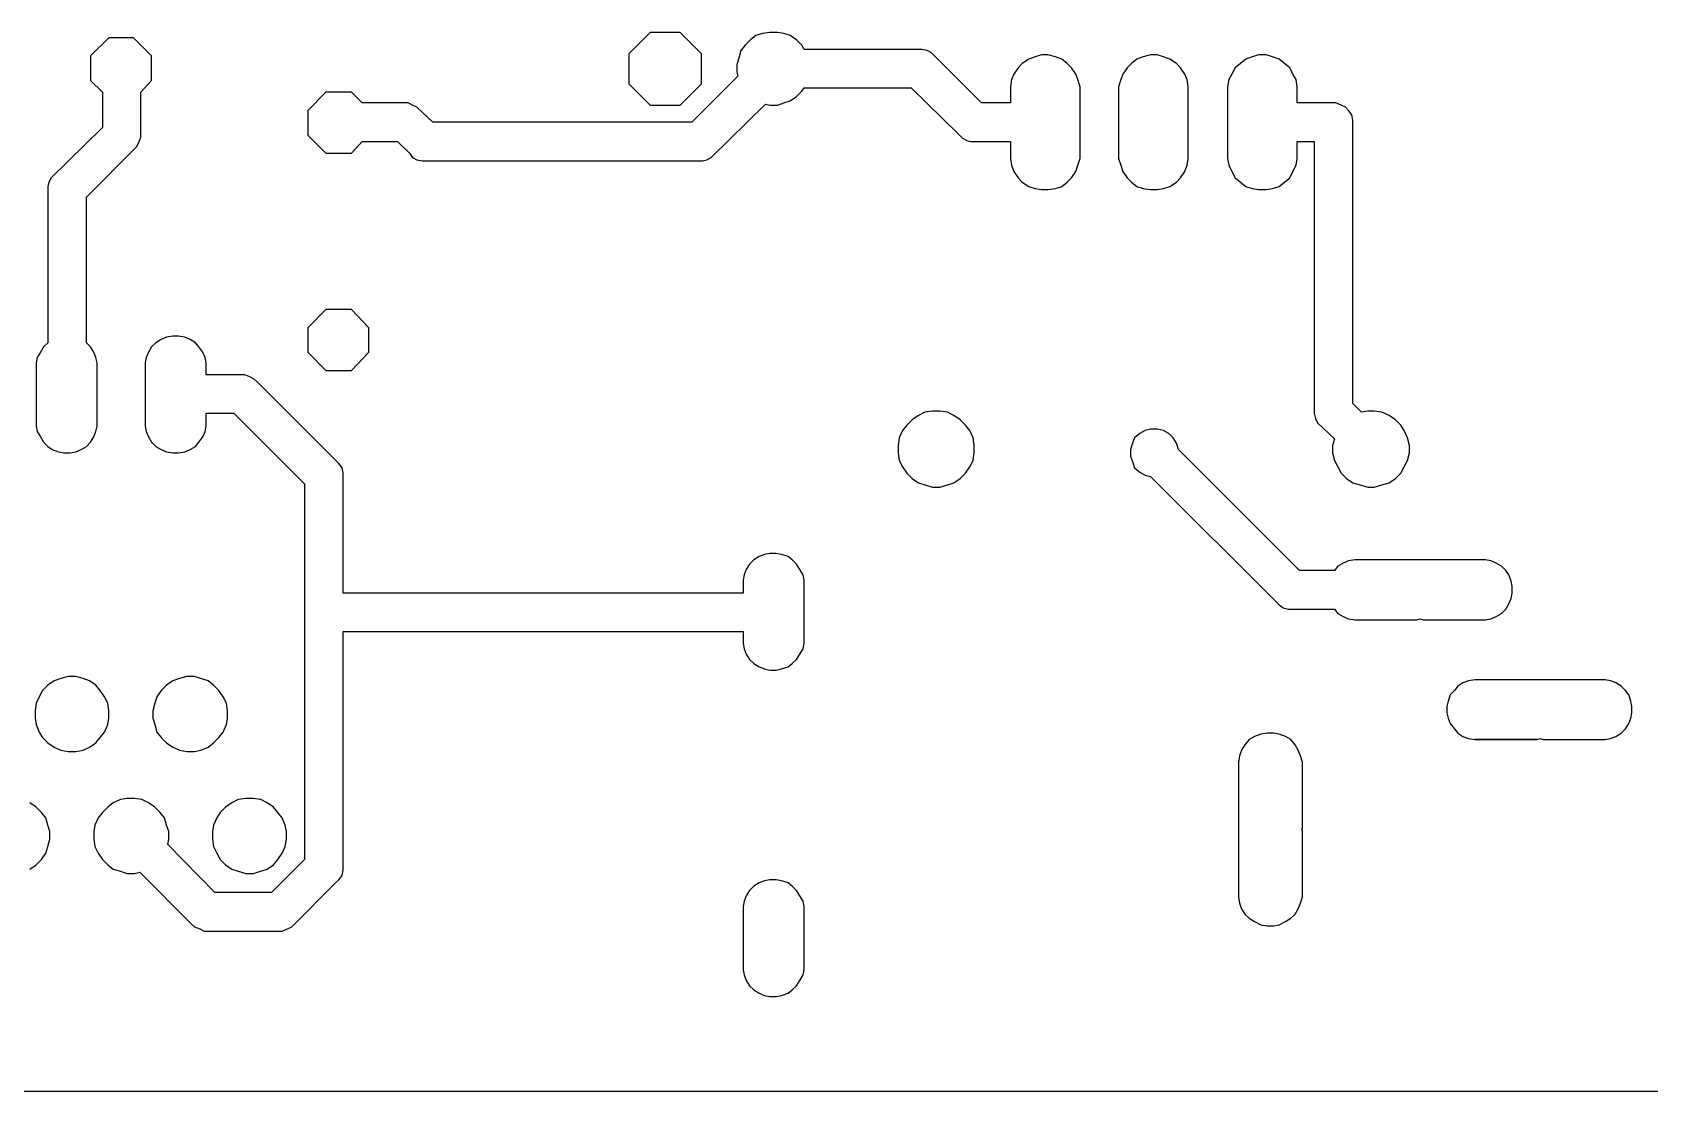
# Model space of a CAD drawing. Header units: inches. Extents: x 0 to 245, y 0 to 54.
# Drawn here: x 185.95 to 223.96, y 0.41 to 25.3 of the extents above; entities that cross this region are included whole.
import ezdxf

# ---------------------------------------------------------------- set-up
doc = ezdxf.new("R2010")
doc.units = ezdxf.units.IN
doc.header["$MEASUREMENT"] = 0
doc.layers.add('OBRYS', color=7, linetype='Continuous')
doc.layers.add('SCIEZKI', color=3, linetype='Continuous')

msp = doc.modelspace()

# ---------------------------------------------------------------- linework, layer by layer
at = {"layer": 'OBRYS'}
msp.add_line((244.435, 0.408), (129.067, 0.408), dxfattribs=at)
msp.add_line((244.435, 0.408), (129.067, 0.408), dxfattribs=at)
at = {"layer": 'SCIEZKI'}
for p, q in [((187.744, 25.171), (187.317, 24.744)), ((188.322, 25.171), (187.744, 25.171)), ((188.75, 24.744), (188.322, 25.171)), ((200.465, 25.297), (199.962, 24.794)), ((201.169, 25.297), (200.465, 25.297)), ((201.672, 24.794), (201.169, 25.297)), ((202.828, 25.121), (202.702, 24.995)), ((202.954, 25.222), (202.828, 25.121)), ((203.105, 25.272), (202.954, 25.222)), ((203.281, 25.297), (203.105, 25.272)), ((203.456, 25.297), (203.281, 25.297)), ((203.607, 25.272), (203.456, 25.297)), ((203.758, 25.222), (203.607, 25.272)), ((203.909, 25.121), (203.758, 25.222)), ((204.035, 24.995), (203.909, 25.121)), ((187.317, 24.744), (187.317, 24.744)), ((187.317, 24.744), (187.317, 24.166)), ((188.75, 24.166), (188.75, 24.744)), ((199.962, 24.794), (199.962, 24.794)), ((199.962, 24.794), (199.962, 24.09)), ((201.672, 24.09), (201.672, 24.794)), ((202.602, 24.87), (202.551, 24.694)), ((202.702, 24.995), (202.602, 24.87)), ((204.085, 24.895), (204.035, 24.995)), ((206.85, 24.895), (204.085, 24.895)), ((206.976, 24.87), (206.85, 24.895)), ((207.077, 24.819), (206.976, 24.87)), ((208.258, 23.638), (207.077, 24.819)), ((209.515, 24.719), (209.364, 24.668)), ((209.666, 24.769), (209.515, 24.719)), ((209.817, 24.769), (209.666, 24.769)), ((209.993, 24.719), (209.817, 24.769)), ((210.144, 24.668), (209.993, 24.719)), ((212.054, 24.719), (211.904, 24.668)), ((212.23, 24.769), (212.054, 24.719)), ((212.381, 24.769), (212.23, 24.769)), ((212.532, 24.719), (212.381, 24.769)), ((212.683, 24.668), (212.532, 24.719)), ((214.619, 24.719), (214.468, 24.668)), ((214.769, 24.769), (214.619, 24.719)), ((214.945, 24.769), (214.769, 24.769)), ((215.096, 24.719), (214.945, 24.769)), ((215.247, 24.668), (215.096, 24.719)), ((202.551, 24.694), (202.501, 24.543)), ((202.501, 24.543), (202.501, 24.367)), ((202.501, 24.367), (202.526, 24.266)), ((209.113, 24.467), (209.012, 24.316)), ((209.214, 24.568), (209.113, 24.467)), ((209.364, 24.668), (209.214, 24.568)), ((210.269, 24.568), (210.144, 24.668)), ((210.37, 24.467), (210.269, 24.568)), ((210.471, 24.316), (210.37, 24.467)), ((211.677, 24.467), (211.577, 24.316)), ((211.778, 24.568), (211.677, 24.467)), ((211.904, 24.668), (211.778, 24.568)), ((212.834, 24.568), (212.683, 24.668)), ((212.934, 24.467), (212.834, 24.568)), ((213.035, 24.316), (212.934, 24.467)), ((214.216, 24.467), (214.141, 24.316)), ((214.342, 24.568), (214.216, 24.467)), ((214.468, 24.668), (214.342, 24.568)), ((215.373, 24.568), (215.247, 24.668)), ((215.499, 24.467), (215.373, 24.568)), ((215.574, 24.316), (215.499, 24.467)), ((187.317, 24.166), (187.593, 23.889)), ((188.498, 23.889), (188.75, 24.166)), ((199.962, 24.09), (200.465, 23.587)), ((201.169, 23.587), (201.672, 24.09)), ((202.526, 24.266), (201.445, 23.185)), ((204.035, 23.914), (204.085, 23.99)), ((204.085, 23.99), (206.599, 23.99)), ((206.599, 23.99), (207.705, 22.909)), ((208.962, 24.191), (208.937, 24.015)), ((208.937, 24.015), (208.937, 23.638)), ((209.012, 24.316), (208.962, 24.191)), ((210.521, 24.191), (210.471, 24.316)), ((210.571, 24.015), (210.521, 24.191)), ((210.571, 22.33), (210.571, 24.015)), ((211.526, 24.191), (211.476, 24.015)), ((211.476, 24.015), (211.476, 24.015)), ((211.476, 24.015), (211.476, 22.33)), ((211.577, 24.316), (211.526, 24.191)), ((213.085, 24.191), (213.035, 24.316)), ((213.11, 24.015), (213.085, 24.191)), ((213.11, 22.33), (213.11, 24.015)), ((214.066, 24.191), (214.04, 24.015)), ((214.04, 24.015), (214.04, 22.33)), ((214.141, 24.316), (214.066, 24.191)), ((215.649, 24.191), (215.574, 24.316)), ((215.675, 24.015), (215.649, 24.191)), ((215.675, 23.638), (215.675, 24.015)), ((187.593, 23.889), (187.593, 23.059)), ((188.498, 22.833), (188.498, 23.889)), ((192.847, 23.889), (192.42, 23.462)), ((193.451, 23.889), (192.847, 23.889)), ((193.702, 23.638), (193.451, 23.889)), ((194.783, 23.638), (193.702, 23.638)), ((194.884, 23.587), (194.783, 23.638)), ((194.984, 23.537), (194.884, 23.587)), ((200.465, 23.587), (201.169, 23.587)), ((201.898, 22.356), (203.18, 23.613)), ((203.18, 23.613), (203.281, 23.587)), ((203.281, 23.587), (203.456, 23.587)), ((203.456, 23.587), (203.607, 23.638)), ((203.607, 23.638), (203.758, 23.688)), ((203.758, 23.688), (203.909, 23.789)), ((203.909, 23.789), (204.035, 23.914)), ((208.937, 23.638), (208.258, 23.638)), ((216.58, 23.638), (215.675, 23.638)), ((216.705, 23.587), (216.58, 23.638)), ((216.806, 23.537), (216.705, 23.587)), ((192.42, 23.462), (192.42, 23.462)), ((192.42, 23.462), (192.42, 22.884)), ((195.361, 23.185), (194.984, 23.537)), ((216.881, 23.462), (216.806, 23.537)), ((216.957, 23.361), (216.881, 23.462)), ((216.982, 23.235), (216.957, 23.361)), ((216.982, 16.573), (216.982, 23.235)), ((187.593, 23.059), (186.386, 21.878)), ((188.448, 22.708), (188.498, 22.833)), ((192.42, 22.884), (192.847, 22.456)), ((201.445, 23.185), (195.361, 23.185)), ((207.705, 22.909), (207.806, 22.808)), ((207.806, 22.808), (207.906, 22.758)), ((187.216, 21.425), (188.398, 22.607)), ((188.398, 22.607), (188.448, 22.708)), ((192.847, 22.456), (193.451, 22.456)), ((193.451, 22.456), (193.702, 22.733)), ((193.702, 22.733), (194.532, 22.733)), ((194.532, 22.733), (194.808, 22.456)), ((194.808, 22.456), (194.884, 22.356)), ((207.906, 22.758), (208.007, 22.733)), ((208.007, 22.733), (208.937, 22.733)), ((208.937, 22.733), (208.937, 22.33)), ((215.675, 22.733), (216.077, 22.733)), ((215.675, 22.33), (215.675, 22.733)), ((216.077, 22.733), (216.077, 16.347)), ((194.884, 22.356), (194.984, 22.305)), ((194.984, 22.305), (195.11, 22.28)), ((195.11, 22.28), (201.697, 22.28)), ((201.697, 22.28), (201.797, 22.305)), ((201.797, 22.305), (201.898, 22.356)), ((208.937, 22.33), (208.962, 22.18)), ((208.962, 22.18), (209.012, 22.029)), ((210.471, 22.029), (210.521, 22.18)), ((210.521, 22.18), (210.571, 22.33)), ((211.476, 22.33), (211.526, 22.18)), ((211.526, 22.18), (211.577, 22.029)), ((213.035, 22.029), (213.085, 22.18)), ((213.085, 22.18), (213.11, 22.33)), ((214.04, 22.33), (214.066, 22.18)), ((214.066, 22.18), (214.141, 22.029)), ((215.574, 22.029), (215.649, 22.18)), ((215.649, 22.18), (215.675, 22.33)), ((186.336, 21.777), (186.311, 21.677)), ((186.311, 21.677), (186.311, 18.006)), ((186.386, 21.878), (186.336, 21.777)), ((209.012, 22.029), (209.113, 21.878)), ((209.113, 21.878), (209.214, 21.777)), ((209.214, 21.777), (209.364, 21.677)), ((209.364, 21.677), (209.515, 21.627)), ((209.993, 21.627), (210.144, 21.677)), ((210.144, 21.677), (210.269, 21.777)), ((210.269, 21.777), (210.37, 21.878)), ((210.37, 21.878), (210.471, 22.029)), ((211.577, 22.029), (211.677, 21.878)), ((211.677, 21.878), (211.778, 21.777)), ((211.778, 21.777), (211.904, 21.677)), ((211.904, 21.677), (212.054, 21.627)), ((212.532, 21.627), (212.683, 21.677)), ((212.683, 21.677), (212.834, 21.777)), ((212.834, 21.777), (212.934, 21.878)), ((212.934, 21.878), (213.035, 22.029)), ((214.141, 22.029), (214.216, 21.878)), ((214.216, 21.878), (214.342, 21.777)), ((214.342, 21.777), (214.468, 21.677)), ((214.468, 21.677), (214.619, 21.627)), ((215.096, 21.627), (215.247, 21.677)), ((215.247, 21.677), (215.373, 21.777)), ((215.373, 21.777), (215.499, 21.878)), ((215.499, 21.878), (215.574, 22.029)), ((187.216, 18.006), (187.216, 21.425)), ((209.515, 21.627), (209.666, 21.601)), ((209.666, 21.601), (209.817, 21.601)), ((209.817, 21.601), (209.993, 21.627)), ((212.054, 21.627), (212.23, 21.601)), ((212.23, 21.601), (212.381, 21.601)), ((212.381, 21.601), (212.532, 21.627)), ((214.619, 21.627), (214.769, 21.601)), ((214.769, 21.601), (214.945, 21.601)), ((214.945, 21.601), (215.096, 21.627)), ((192.847, 18.786), (192.42, 18.358)), ((193.451, 18.786), (192.847, 18.786)), ((193.853, 18.358), (193.451, 18.786)), ((192.42, 18.358), (192.42, 18.358)), ((192.42, 18.358), (192.42, 17.78)), ((193.853, 17.78), (193.853, 18.358)), ((186.21, 17.906), (186.135, 17.78)), ((186.311, 18.006), (186.21, 17.906)), ((186.311, 18.006), (186.311, 18.006)), ((187.216, 18.006), (187.216, 18.006)), ((187.317, 17.906), (187.216, 18.006)), ((187.392, 17.78), (187.317, 17.906)), ((188.75, 17.906), (188.674, 17.78)), ((188.85, 18.006), (188.75, 17.906)), ((188.976, 18.082), (188.85, 18.006)), ((189.102, 18.132), (188.976, 18.082)), ((189.252, 18.157), (189.102, 18.132)), ((189.378, 18.157), (189.252, 18.157)), ((189.529, 18.132), (189.378, 18.157)), ((189.655, 18.082), (189.529, 18.132)), ((189.78, 18.006), (189.655, 18.082)), ((189.856, 17.906), (189.78, 18.006)), ((189.956, 17.78), (189.856, 17.906)), ((186.06, 17.654), (186.034, 17.529)), ((186.034, 17.529), (186.034, 16.045)), ((186.135, 17.78), (186.06, 17.654)), ((187.442, 17.654), (187.392, 17.78)), ((187.467, 17.529), (187.442, 17.654)), ((187.467, 16.045), (187.467, 17.529)), ((188.624, 17.654), (188.599, 17.529)), ((188.599, 17.529), (188.599, 16.045)), ((188.674, 17.78), (188.624, 17.654)), ((190.007, 17.654), (189.956, 17.78)), ((190.032, 17.529), (190.007, 17.654)), ((190.032, 17.252), (190.032, 17.529)), ((192.42, 17.78), (192.847, 17.353)), ((193.451, 17.353), (193.853, 17.78)), ((190.937, 17.252), (190.032, 17.252)), ((191.062, 17.202), (190.937, 17.252)), ((191.163, 17.152), (191.062, 17.202)), ((191.238, 17.076), (191.163, 17.152)), ((192.847, 17.353), (193.451, 17.353)), ((191.238, 17.076), (191.238, 17.076)), ((193.149, 15.166), (191.238, 17.076)), ((190.032, 16.347), (190.685, 16.347)), ((190.032, 16.045), (190.032, 16.347)), ((190.685, 16.347), (192.345, 14.688)), ((206.926, 16.372), (206.775, 16.297)), ((207.102, 16.397), (206.926, 16.372)), ((207.278, 16.397), (207.102, 16.397)), ((207.454, 16.372), (207.278, 16.397)), ((207.605, 16.297), (207.454, 16.372)), ((216.077, 16.347), (216.102, 16.221)), ((217.183, 16.372), (216.982, 16.573)), ((217.334, 16.397), (217.183, 16.372)), ((217.485, 16.397), (217.334, 16.397)), ((217.661, 16.372), (217.485, 16.397)), ((217.837, 16.297), (217.661, 16.372)), ((186.034, 16.045), (186.06, 15.92)), ((187.442, 15.92), (187.467, 16.045)), ((188.599, 16.045), (188.624, 15.92)), ((190.007, 15.92), (190.032, 16.045)), ((190.032, 16.045), (190.032, 16.045)), ((206.498, 16.071), (206.398, 15.945)), ((206.624, 16.196), (206.498, 16.071)), ((206.775, 16.297), (206.624, 16.196)), ((207.755, 16.196), (207.605, 16.297)), ((207.881, 16.071), (207.755, 16.196)), ((207.982, 15.945), (207.881, 16.071)), ((212.23, 15.97), (212.105, 15.945)), ((212.381, 15.97), (212.23, 15.97)), ((212.532, 15.945), (212.381, 15.97)), ((216.102, 16.221), (216.152, 16.121)), ((216.152, 16.121), (216.554, 15.744)), ((217.987, 16.196), (217.837, 16.297)), ((218.113, 16.071), (217.987, 16.196)), ((218.189, 15.945), (218.113, 16.071)), ((186.06, 15.92), (186.135, 15.794)), ((186.135, 15.794), (186.21, 15.668)), ((186.21, 15.668), (186.311, 15.568)), ((187.216, 15.568), (187.317, 15.668)), ((187.317, 15.668), (187.392, 15.794)), ((187.392, 15.794), (187.442, 15.92)), ((188.624, 15.92), (188.674, 15.794)), ((188.674, 15.794), (188.75, 15.668)), ((188.75, 15.668), (188.85, 15.568)), ((189.78, 15.568), (189.856, 15.668)), ((189.856, 15.668), (189.956, 15.794)), ((189.956, 15.794), (190.007, 15.92)), ((206.322, 15.769), (206.297, 15.593)), ((206.297, 15.593), (206.297, 15.593)), ((206.297, 15.593), (206.297, 15.417)), ((206.398, 15.945), (206.322, 15.769)), ((208.057, 15.769), (207.982, 15.945)), ((208.082, 15.593), (208.057, 15.769)), ((208.082, 15.417), (208.082, 15.593)), ((211.803, 15.643), (211.753, 15.492)), ((211.853, 15.769), (211.803, 15.643)), ((211.979, 15.869), (211.853, 15.769)), ((212.105, 15.945), (211.979, 15.869)), ((212.658, 15.869), (212.532, 15.945)), ((212.758, 15.769), (212.658, 15.869)), ((212.834, 15.643), (212.758, 15.769)), ((212.884, 15.492), (212.834, 15.643)), ((216.554, 15.744), (216.504, 15.593)), ((216.504, 15.593), (216.504, 15.593)), ((216.504, 15.593), (216.504, 15.417)), ((218.264, 15.769), (218.189, 15.945)), ((218.314, 15.593), (218.264, 15.769)), ((218.314, 15.417), (218.314, 15.593)), ((186.311, 15.568), (186.412, 15.492)), ((186.412, 15.492), (186.562, 15.442)), ((186.562, 15.442), (186.688, 15.417)), ((186.688, 15.417), (186.839, 15.417)), ((186.839, 15.417), (186.965, 15.442)), ((186.965, 15.442), (187.09, 15.492)), ((187.09, 15.492), (187.216, 15.568)), ((188.85, 15.568), (188.976, 15.492)), ((188.976, 15.492), (189.102, 15.442)), ((189.102, 15.442), (189.252, 15.417)), ((189.252, 15.417), (189.378, 15.417)), ((189.378, 15.417), (189.529, 15.442)), ((189.529, 15.442), (189.655, 15.492)), ((189.655, 15.492), (189.78, 15.568)), ((206.297, 15.417), (206.322, 15.241)), ((206.322, 15.241), (206.398, 15.09)), ((207.982, 15.09), (208.057, 15.241)), ((208.057, 15.241), (208.082, 15.417)), ((211.753, 15.492), (211.753, 15.342)), ((211.753, 15.342), (211.803, 15.216)), ((211.803, 15.216), (211.853, 15.065)), ((215.725, 12.652), (212.884, 15.492)), ((216.504, 15.417), (216.554, 15.241)), ((216.554, 15.241), (216.63, 15.09)), ((218.189, 15.09), (218.264, 15.241)), ((218.264, 15.241), (218.314, 15.417)), ((193.225, 15.065), (193.149, 15.166)), ((193.25, 14.939), (193.225, 15.065)), ((193.25, 12.124), (193.25, 14.939)), ((206.398, 15.09), (206.498, 14.939)), ((206.498, 14.939), (206.624, 14.814)), ((207.755, 14.814), (207.881, 14.939)), ((207.881, 14.939), (207.982, 15.09)), ((211.853, 15.065), (211.979, 14.964)), ((211.979, 14.964), (212.105, 14.889)), ((212.105, 14.889), (212.23, 14.864)), ((212.23, 14.864), (215.247, 11.847)), ((216.63, 15.09), (216.705, 14.939)), ((216.705, 14.939), (216.831, 14.814)), ((217.987, 14.814), (218.113, 14.939)), ((218.113, 14.939), (218.189, 15.09)), ((192.345, 14.688), (192.345, 5.864)), ((206.624, 14.814), (206.775, 14.713)), ((206.775, 14.713), (206.926, 14.663)), ((206.926, 14.663), (207.102, 14.612)), ((207.102, 14.612), (207.278, 14.612)), ((207.278, 14.612), (207.454, 14.663)), ((207.454, 14.663), (207.605, 14.713)), ((207.605, 14.713), (207.755, 14.814)), ((216.831, 14.814), (216.982, 14.713)), ((216.982, 14.713), (217.158, 14.663)), ((217.158, 14.663), (217.334, 14.612)), ((217.334, 14.612), (217.485, 14.612)), ((217.485, 14.612), (217.661, 14.663)), ((217.661, 14.663), (217.837, 14.713)), ((217.837, 14.713), (217.987, 14.814)), ((203.029, 12.978), (202.903, 12.903)), ((203.155, 13.029), (203.029, 12.978)), ((203.281, 13.054), (203.155, 13.029)), ((203.431, 13.054), (203.281, 13.054)), ((203.557, 13.029), (203.431, 13.054)), ((203.708, 12.978), (203.557, 13.029)), ((203.808, 12.903), (203.708, 12.978)), ((202.677, 12.551), (202.652, 12.425)), ((202.727, 12.677), (202.677, 12.551)), ((202.803, 12.802), (202.727, 12.677)), ((202.903, 12.903), (202.803, 12.802)), ((203.909, 12.802), (203.808, 12.903)), ((203.984, 12.677), (203.909, 12.802)), ((204.06, 12.551), (203.984, 12.677)), ((204.085, 12.425), (204.06, 12.551)), ((216.554, 12.652), (215.725, 12.652)), ((216.63, 12.752), (216.554, 12.652)), ((216.756, 12.828), (216.63, 12.752)), ((216.881, 12.878), (216.756, 12.828)), ((217.032, 12.903), (216.881, 12.878)), ((218.49, 12.903), (217.032, 12.903)), ((218.566, 12.903), (218.49, 12.903)), ((218.641, 12.903), (218.566, 12.903)), ((220.099, 12.903), (218.641, 12.903)), ((220.225, 12.878), (220.099, 12.903)), ((220.351, 12.828), (220.225, 12.878)), ((220.476, 12.752), (220.351, 12.828)), ((220.577, 12.652), (220.476, 12.752)), ((220.652, 12.551), (220.577, 12.652)), ((220.703, 12.4), (220.652, 12.551)), ((202.652, 12.425), (202.652, 12.124)), ((204.085, 10.942), (204.085, 12.425)), ((220.728, 12.274), (220.703, 12.4)), ((220.728, 12.124), (220.728, 12.274)), ((202.652, 12.124), (193.25, 12.124)), ((215.247, 11.847), (215.348, 11.772)), ((220.577, 11.746), (220.652, 11.872)), ((220.652, 11.872), (220.703, 11.998)), ((220.703, 11.998), (220.728, 12.124)), ((215.348, 11.772), (215.473, 11.746)), ((215.473, 11.746), (216.554, 11.746)), ((216.554, 11.746), (216.63, 11.646)), ((216.63, 11.646), (216.756, 11.571)), ((216.756, 11.571), (216.881, 11.52)), ((216.881, 11.52), (217.032, 11.495)), ((217.032, 11.495), (217.032, 11.495)), ((217.032, 11.495), (218.49, 11.495)), ((218.49, 11.495), (218.566, 11.52)), ((218.566, 11.52), (218.641, 11.495)), ((218.641, 11.495), (220.099, 11.495)), ((220.099, 11.495), (220.225, 11.52)), ((220.225, 11.52), (220.351, 11.571)), ((220.351, 11.571), (220.476, 11.646)), ((220.476, 11.646), (220.577, 11.746)), ((193.25, 11.219), (202.652, 11.219)), ((193.25, 5.612), (193.25, 11.219)), ((202.652, 11.219), (202.652, 10.942)), ((202.652, 10.942), (202.677, 10.816)), ((202.677, 10.816), (202.727, 10.691)), ((202.727, 10.691), (202.803, 10.565)), ((203.909, 10.565), (203.984, 10.691)), ((203.984, 10.691), (204.06, 10.816)), ((204.06, 10.816), (204.085, 10.942)), ((202.803, 10.565), (202.903, 10.464)), ((202.903, 10.464), (203.029, 10.389)), ((203.029, 10.389), (203.155, 10.339)), ((203.155, 10.339), (203.281, 10.314)), ((203.281, 10.314), (203.431, 10.314)), ((203.431, 10.314), (203.557, 10.339)), ((203.557, 10.339), (203.708, 10.389)), ((203.708, 10.389), (203.808, 10.464)), ((203.808, 10.464), (203.909, 10.565)), ((186.311, 9.962), (186.185, 9.836)), ((186.462, 10.062), (186.311, 9.962)), ((186.613, 10.112), (186.462, 10.062)), ((186.789, 10.163), (186.613, 10.112)), ((186.965, 10.163), (186.789, 10.163)), ((187.141, 10.112), (186.965, 10.163)), ((187.291, 10.062), (187.141, 10.112)), ((187.442, 9.962), (187.291, 10.062)), ((187.543, 9.836), (187.442, 9.962)), ((189.102, 9.962), (188.976, 9.836)), ((189.252, 10.062), (189.102, 9.962)), ((189.403, 10.112), (189.252, 10.062)), ((189.579, 10.163), (189.403, 10.112)), ((189.755, 10.163), (189.579, 10.163)), ((189.906, 10.112), (189.755, 10.163)), ((190.082, 10.062), (189.906, 10.112)), ((190.208, 9.962), (190.082, 10.062)), ((190.333, 9.836), (190.208, 9.962)), ((219.446, 9.936), (219.37, 9.836)), ((219.571, 10.012), (219.446, 9.936)), ((219.697, 10.062), (219.571, 10.012)), ((219.848, 10.087), (219.697, 10.062)), ((221.306, 10.087), (219.848, 10.087)), ((221.381, 10.087), (221.306, 10.087)), ((221.457, 10.087), (221.381, 10.087)), ((222.915, 10.087), (221.457, 10.087)), ((223.041, 10.062), (222.915, 10.087)), ((223.166, 10.012), (223.041, 10.062)), ((223.292, 9.936), (223.166, 10.012)), ((223.393, 9.836), (223.292, 9.936)), ((186.034, 9.534), (186.009, 9.358)), ((186.11, 9.685), (186.034, 9.534)), ((186.185, 9.836), (186.11, 9.685)), ((187.643, 9.685), (187.543, 9.836)), ((187.719, 9.534), (187.643, 9.685)), ((187.744, 9.358), (187.719, 9.534)), ((188.825, 9.534), (188.775, 9.358)), ((188.875, 9.685), (188.825, 9.534)), ((188.976, 9.836), (188.875, 9.685)), ((190.434, 9.685), (190.333, 9.836)), ((190.509, 9.534), (190.434, 9.685)), ((190.535, 9.358), (190.509, 9.534)), ((219.219, 9.584), (219.194, 9.459)), ((219.27, 9.735), (219.219, 9.584)), ((219.37, 9.836), (219.27, 9.735)), ((223.468, 9.735), (223.393, 9.836)), ((223.518, 9.584), (223.468, 9.735)), ((223.543, 9.459), (223.518, 9.584)), ((186.009, 9.358), (186.009, 9.358)), ((186.009, 9.358), (186.009, 9.182)), ((186.009, 9.182), (186.034, 9.031)), ((187.719, 9.031), (187.744, 9.182)), ((187.744, 9.182), (187.744, 9.358)), ((188.775, 9.358), (188.775, 9.358)), ((188.775, 9.358), (188.775, 9.182)), ((188.775, 9.182), (188.825, 9.031)), ((190.509, 9.031), (190.535, 9.182)), ((190.535, 9.182), (190.535, 9.358)), ((219.194, 9.459), (219.194, 9.308)), ((219.194, 9.308), (219.219, 9.182)), ((219.219, 9.182), (219.27, 9.057)), ((223.468, 9.057), (223.518, 9.182)), ((223.518, 9.182), (223.543, 9.308)), ((223.543, 9.308), (223.543, 9.459)), ((186.034, 9.031), (186.11, 8.855)), ((186.11, 8.855), (186.185, 8.73)), ((187.543, 8.73), (187.643, 8.855)), ((187.643, 8.855), (187.719, 9.031)), ((188.825, 9.031), (188.875, 8.855)), ((188.875, 8.855), (188.976, 8.73)), ((190.333, 8.73), (190.434, 8.855)), ((190.434, 8.855), (190.509, 9.031)), ((214.669, 8.755), (214.543, 8.679)), ((214.82, 8.805), (214.669, 8.755)), ((214.971, 8.83), (214.82, 8.805)), ((215.121, 8.83), (214.971, 8.83)), ((215.247, 8.805), (215.121, 8.83)), ((215.398, 8.755), (215.247, 8.805)), ((215.524, 8.679), (215.398, 8.755)), ((219.27, 9.057), (219.37, 8.931)), ((219.37, 8.931), (219.446, 8.83)), ((219.446, 8.83), (219.571, 8.755)), ((219.571, 8.755), (219.697, 8.705)), ((223.041, 8.705), (223.166, 8.755)), ((223.166, 8.755), (223.292, 8.83)), ((223.292, 8.83), (223.393, 8.931)), ((223.393, 8.931), (223.468, 9.057)), ((186.185, 8.73), (186.311, 8.604)), ((186.311, 8.604), (186.462, 8.503)), ((186.462, 8.503), (186.613, 8.428)), ((186.613, 8.428), (186.789, 8.403)), ((186.789, 8.403), (186.965, 8.403)), ((186.965, 8.403), (187.141, 8.428)), ((187.141, 8.428), (187.291, 8.503)), ((187.291, 8.503), (187.442, 8.604)), ((187.442, 8.604), (187.543, 8.73)), ((188.976, 8.73), (189.102, 8.604)), ((189.102, 8.604), (189.252, 8.503)), ((189.252, 8.503), (189.403, 8.428)), ((189.403, 8.428), (189.579, 8.403)), ((189.579, 8.403), (189.755, 8.403)), ((189.755, 8.403), (189.906, 8.428)), ((189.906, 8.428), (190.082, 8.503)), ((190.082, 8.503), (190.208, 8.604)), ((190.208, 8.604), (190.333, 8.73)), ((214.367, 8.428), (214.317, 8.302)), ((214.443, 8.554), (214.367, 8.428)), ((214.543, 8.679), (214.443, 8.554)), ((215.624, 8.554), (215.524, 8.679)), ((215.7, 8.428), (215.624, 8.554)), ((215.75, 8.302), (215.7, 8.428)), ((219.697, 8.705), (219.848, 8.679)), ((221.306, 8.679), (219.848, 8.679)), ((219.848, 8.679), (221.306, 8.679)), ((219.848, 8.679), (219.848, 8.679)), ((219.848, 8.679), (221.306, 8.679)), ((221.306, 8.679), (221.381, 8.705)), ((221.381, 8.705), (221.457, 8.679)), ((221.457, 8.679), (222.915, 8.679)), ((222.915, 8.679), (223.041, 8.705)), ((214.317, 8.302), (214.292, 8.151)), ((214.292, 8.151), (214.292, 6.593)), ((215.8, 8.151), (215.75, 8.302)), ((215.8, 6.593), (215.8, 8.151)), ((188.021, 7.272), (187.845, 7.196)), ((188.171, 7.297), (188.021, 7.272)), ((188.347, 7.297), (188.171, 7.297)), ((188.523, 7.272), (188.347, 7.297)), ((188.674, 7.196), (188.523, 7.272)), ((190.786, 7.272), (190.635, 7.196)), ((190.962, 7.297), (190.786, 7.272)), ((191.138, 7.297), (190.962, 7.297)), ((191.314, 7.272), (191.138, 7.297)), ((191.465, 7.196), (191.314, 7.272)), ((186.034, 7.096), (185.884, 7.196)), ((186.16, 6.97), (186.034, 7.096)), ((186.261, 6.844), (186.16, 6.97)), ((186.311, 6.668), (186.261, 6.844)), ((187.493, 6.844), (187.417, 6.668)), ((187.593, 6.97), (187.493, 6.844)), ((187.719, 7.096), (187.593, 6.97)), ((187.845, 7.196), (187.719, 7.096)), ((188.825, 7.096), (188.674, 7.196)), ((188.951, 6.97), (188.825, 7.096)), ((189.051, 6.844), (188.951, 6.97)), ((189.102, 6.668), (189.051, 6.844)), ((190.283, 6.844), (190.208, 6.668)), ((190.359, 6.97), (190.283, 6.844)), ((190.484, 7.096), (190.359, 6.97)), ((190.635, 7.196), (190.484, 7.096)), ((191.616, 7.096), (191.465, 7.196)), ((191.716, 6.97), (191.616, 7.096)), ((191.817, 6.844), (191.716, 6.97)), ((191.892, 6.668), (191.817, 6.844)), ((186.361, 6.517), (186.311, 6.668)), ((186.361, 6.341), (186.361, 6.517)), ((187.417, 6.668), (187.392, 6.517)), ((187.392, 6.517), (187.392, 6.341)), ((189.152, 6.517), (189.102, 6.668)), ((189.152, 6.341), (189.152, 6.517)), ((190.208, 6.668), (190.183, 6.517)), ((190.183, 6.517), (190.183, 6.517)), ((190.183, 6.517), (190.183, 6.341)), ((191.917, 6.517), (191.892, 6.668)), ((191.917, 6.341), (191.917, 6.517)), ((214.292, 6.593), (214.292, 6.568)), ((214.292, 6.568), (214.292, 6.543)), ((214.292, 6.543), (214.292, 6.543)), ((214.292, 6.543), (214.292, 4.984)), ((215.775, 6.568), (215.8, 6.593)), ((215.8, 6.543), (215.775, 6.568)), ((215.8, 4.984), (215.8, 6.543)), ((186.261, 6.015), (186.311, 6.165)), ((186.311, 6.165), (186.361, 6.341)), ((187.392, 6.341), (187.417, 6.165)), ((187.417, 6.165), (187.493, 6.015)), ((189.127, 6.216), (189.152, 6.341)), ((190.233, 5.084), (189.127, 6.216)), ((190.183, 6.341), (190.208, 6.165)), ((190.208, 6.165), (190.283, 6.015)), ((191.817, 6.015), (191.892, 6.165)), ((191.892, 6.165), (191.917, 6.341)), ((185.884, 5.637), (186.034, 5.738)), ((186.034, 5.738), (186.16, 5.864)), ((186.16, 5.864), (186.261, 6.015)), ((187.493, 6.015), (187.593, 5.864)), ((187.593, 5.864), (187.719, 5.738)), ((187.719, 5.738), (187.845, 5.637)), ((190.283, 6.015), (190.359, 5.864)), ((190.359, 5.864), (190.484, 5.738)), ((190.484, 5.738), (190.635, 5.637)), ((191.465, 5.637), (191.616, 5.738)), ((192.345, 5.864), (191.565, 5.084)), ((191.616, 5.738), (191.716, 5.864)), ((191.716, 5.864), (191.817, 6.015)), ((187.845, 5.637), (188.021, 5.587)), ((188.021, 5.587), (188.171, 5.537)), ((188.171, 5.537), (188.347, 5.537)), ((188.347, 5.537), (188.473, 5.562)), ((188.473, 5.562), (189.68, 4.355)), ((190.635, 5.637), (190.786, 5.587)), ((190.786, 5.587), (190.962, 5.537)), ((190.962, 5.537), (191.138, 5.537)), ((191.138, 5.537), (191.314, 5.587)), ((191.314, 5.587), (191.465, 5.637)), ((193.074, 5.311), (193.149, 5.386)), ((193.149, 5.386), (193.225, 5.487)), ((193.225, 5.487), (193.25, 5.612)), ((203.155, 5.361), (203.029, 5.311)), ((203.281, 5.386), (203.155, 5.361)), ((203.431, 5.386), (203.281, 5.386)), ((203.557, 5.361), (203.431, 5.386)), ((203.708, 5.311), (203.557, 5.361)), ((191.565, 5.084), (190.233, 5.084)), ((192.043, 4.28), (193.074, 5.311)), ((202.727, 5.009), (202.677, 4.883)), ((202.803, 5.135), (202.727, 5.009)), ((202.903, 5.235), (202.803, 5.135)), ((203.029, 5.311), (202.903, 5.235)), ((203.808, 5.235), (203.708, 5.311)), ((203.909, 5.135), (203.808, 5.235)), ((203.984, 5.009), (203.909, 5.135)), ((204.06, 4.883), (203.984, 5.009)), ((214.292, 4.984), (214.317, 4.833)), ((215.75, 4.833), (215.8, 4.984)), ((202.677, 4.883), (202.652, 4.758)), ((202.652, 4.758), (202.652, 4.758)), ((202.652, 4.758), (202.652, 3.274)), ((204.085, 4.758), (204.06, 4.883)), ((204.085, 3.274), (204.085, 4.758)), ((214.317, 4.833), (214.367, 4.707)), ((214.367, 4.707), (214.443, 4.582)), ((214.443, 4.582), (214.543, 4.481)), ((215.524, 4.481), (215.624, 4.582)), ((215.624, 4.582), (215.7, 4.707)), ((215.7, 4.707), (215.75, 4.833)), ((189.68, 4.355), (189.755, 4.28)), ((189.755, 4.28), (189.881, 4.23)), ((189.881, 4.23), (189.981, 4.179)), ((191.817, 4.179), (191.942, 4.23)), ((191.942, 4.23), (192.043, 4.28)), ((214.543, 4.481), (214.669, 4.406)), ((214.669, 4.406), (214.82, 4.33)), ((214.82, 4.33), (214.971, 4.305)), ((214.971, 4.305), (215.121, 4.305)), ((215.121, 4.305), (215.247, 4.33)), ((215.247, 4.33), (215.398, 4.406)), ((215.398, 4.406), (215.524, 4.481)), ((189.981, 4.179), (191.817, 4.179)), ((202.652, 3.274), (202.677, 3.149)), ((202.677, 3.149), (202.727, 3.023)), ((203.984, 3.023), (204.06, 3.149)), ((204.06, 3.149), (204.085, 3.274)), ((202.727, 3.023), (202.803, 2.897)), ((202.803, 2.897), (202.903, 2.797)), ((202.903, 2.797), (203.029, 2.721)), ((203.029, 2.721), (203.155, 2.671)), ((203.155, 2.671), (203.281, 2.646)), ((203.431, 2.646), (203.557, 2.671)), ((203.557, 2.671), (203.708, 2.721)), ((203.708, 2.721), (203.808, 2.797)), ((203.808, 2.797), (203.909, 2.897)), ((203.909, 2.897), (203.984, 3.023)), ((203.281, 2.646), (203.431, 2.646))]:
    msp.add_line(p, q, dxfattribs=at)

doc.saveas('drawing.dxf')
